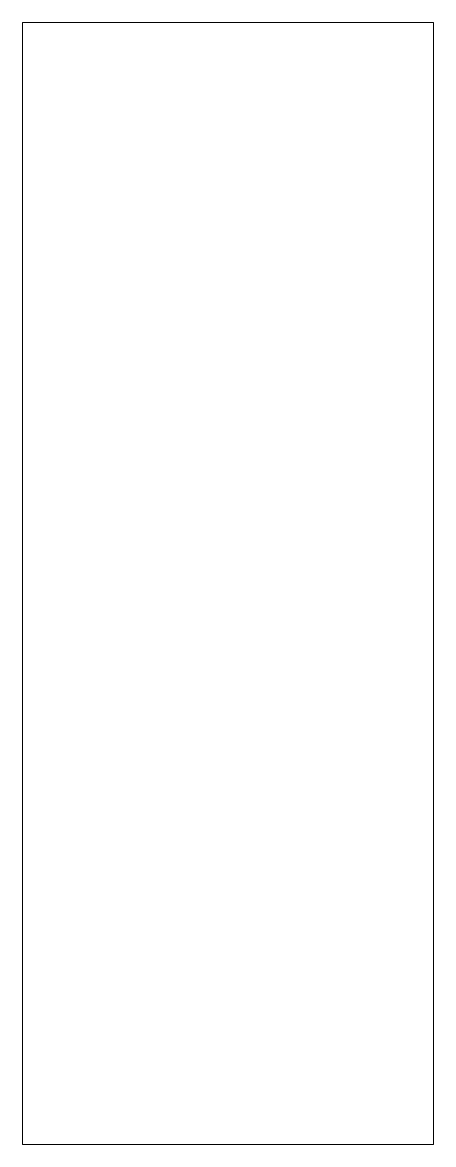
# Model space of a CAD drawing. Header units: millimetres. Extents: x -7.6 to 7.5, y -21.6 to 19.9.
import ezdxf

# ---------------------------------------------------------------- set-up
doc = ezdxf.new("R2010")
doc.units = ezdxf.units.MM
doc.header["$MEASUREMENT"] = 0
doc.layers.add('LPKF Board Outline', color=7, linetype='Continuous')

msp = doc.modelspace()

# ---------------------------------------------------------------- linework, layer by layer
at = {"layer": 'LPKF Board Outline', "color": 53, "lineweight": 9}
msp.add_lwpolyline([(-7.6454, -21.6408), (7.5438, -21.6408), (7.5438, 19.8628), (-7.6454, 19.8628), (-7.6454, -21.6408)], close=True, dxfattribs=at)

doc.saveas('drawing.dxf')
